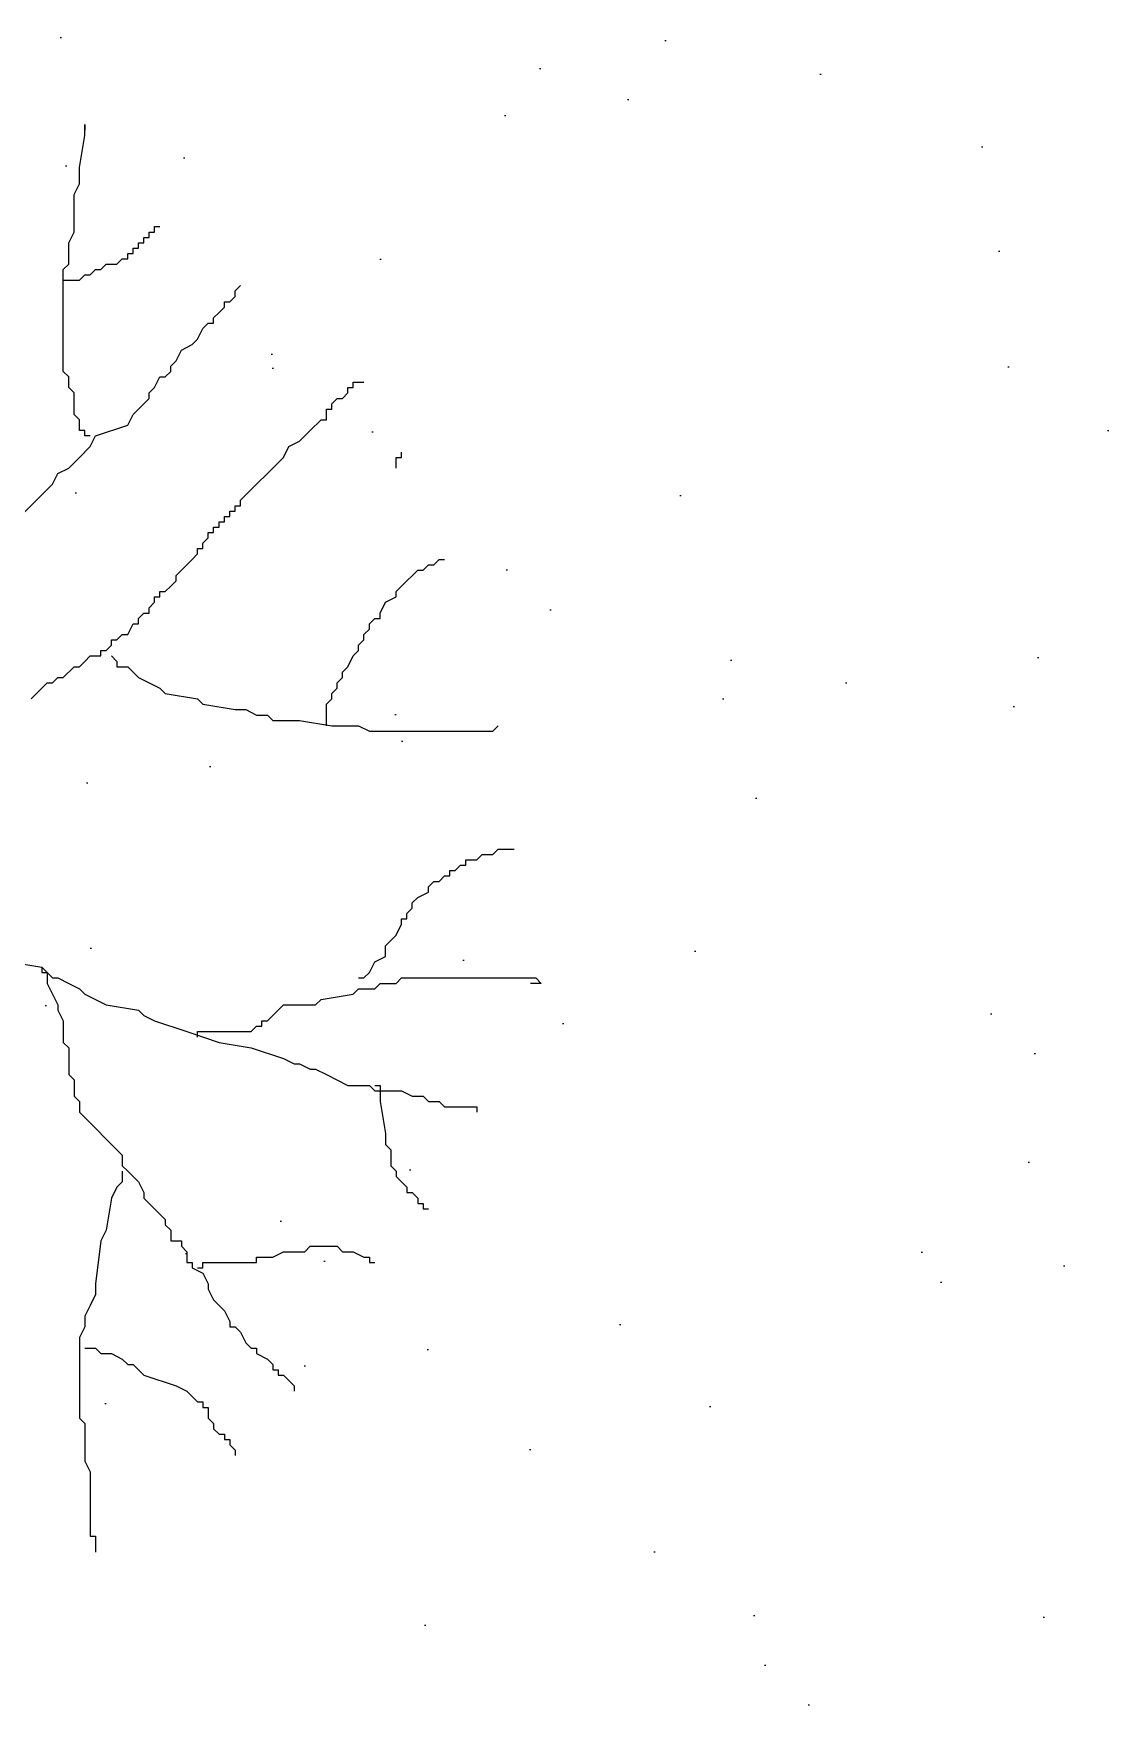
# Model space of a CAD drawing. Header units: millimetres. Extents: x 19.4 to 36.1, y 0 to 11.7.
# Drawn here: x 23.463 to 24.298, y 2.433 to 3.744 of the extents above; entities that cross this region are included whole.
import ezdxf

# ---------------------------------------------------------------- set-up
doc = ezdxf.new("R2010")
doc.units = ezdxf.units.MM
doc.header["$MEASUREMENT"] = 0
doc.layers.add('2', color=104, linetype='Continuous', lineweight=5)
doc.layers.add('TREE M 1 150', color=7, linetype='Continuous', lineweight=9, true_color=0xa1acc9, transparency=0.7)

# ---------------------------------------------------------------- blocks, each defined once
blk = doc.blocks.new('ARP')
at = {"layer": 'TREE M 1 150', "ltscale": 0.1}
for p, q in [((2230.0317, 708.142), (2230.0317, 708.1593)), ((2230.0317, 708.1593), (2230.0317, 708.1506)), ((2230.0231, 708.0901), (2230.0317, 708.142)), ((2230.0231, 708.0641), (2230.0231, 708.0901)), ((2230.0144, 708.0468), (2230.0231, 708.0641)), ((2230.0144, 707.9862), (2230.0144, 708.0468)), ((2230.1443, 707.9862), (2230.1443, 707.9949)), ((2230.1443, 707.9949), (2230.1529, 707.9949)), ((2230.0058, 707.9689), (2230.0144, 707.9862)), ((2230.0058, 707.9343), (2230.0058, 707.9689)), ((2230.1183, 707.9603), (2230.1183, 707.9689)), ((2230.1183, 707.9689), (2230.127, 707.9689)), ((2230.127, 707.9689), (2230.127, 707.9776)), ((2230.127, 707.9776), (2230.1356, 707.9776)), ((2230.1356, 707.9776), (2230.1356, 707.9862)), ((2230.1356, 707.9862), (2230.1443, 707.9862)), ((2230.0837, 707.9343), (2230.0923, 707.943)), ((2230.0923, 707.943), (2230.101, 707.943)), ((2230.101, 707.943), (2230.101, 707.9516)), ((2230.101, 707.9516), (2230.1097, 707.9516)), ((2230.1097, 707.9516), (2230.1097, 707.9603)), ((2230.1097, 707.9603), (2230.1183, 707.9603)), ((2229.9971, 707.9257), (2230.0058, 707.9343)), ((2229.9971, 707.7613), (2229.9971, 707.9257)), ((2230.0231, 707.9084), (2230.0317, 707.917)), ((2230.0317, 707.917), (2230.0404, 707.917)), ((2230.0404, 707.917), (2230.0491, 707.9257)), ((2230.0491, 707.9257), (2230.0577, 707.9257)), ((2230.0577, 707.9257), (2230.0664, 707.9343)), ((2230.0664, 707.9343), (2230.0837, 707.9343)), ((2229.9971, 707.8997), (2229.9971, 707.9084)), ((2229.9971, 707.9084), (2230.0231, 707.9084)), ((2230.2655, 707.8738), (2230.2741, 707.8824)), ((2230.2741, 707.8911), (2230.2828, 707.8997)), ((2230.2741, 707.8824), (2230.2741, 707.8911)), ((2230.2395, 707.8478), (2230.2482, 707.8565)), ((2230.2482, 707.8565), (2230.2568, 707.8651)), ((2230.2568, 707.8651), (2230.2568, 707.8738)), ((2230.2568, 707.8738), (2230.2655, 707.8738)), ((2230.2135, 707.8132), (2230.2222, 707.8305)), ((2230.2222, 707.8305), (2230.2309, 707.8392)), ((2230.2309, 707.8392), (2230.2395, 707.8392)), ((2230.2395, 707.8392), (2230.2395, 707.8478)), ((2230.1876, 707.7959), (2230.2049, 707.8046)), ((2230.2049, 707.8046), (2230.2135, 707.8132)), ((2230.1703, 707.77), (2230.1789, 707.7786)), ((2230.1789, 707.7786), (2230.1876, 707.7959)), ((2230.0058, 707.7527), (2229.9971, 707.7613)), ((2230.0058, 707.7354), (2230.0058, 707.7527)), ((2230.1443, 707.7354), (2230.1529, 707.7527)), ((2230.1529, 707.7527), (2230.1616, 707.7527)), ((2230.1616, 707.7527), (2230.1703, 707.7613)), ((2230.1703, 707.7613), (2230.1703, 707.77)), ((2230.0144, 707.7267), (2230.0058, 707.7354)), ((2230.0144, 707.6921), (2230.0144, 707.7267)), ((2230.1356, 707.7267), (2230.1443, 707.7354)), ((2230.1356, 707.718), (2230.1356, 707.7267)), ((2230.4473, 707.718), (2230.456, 707.7267)), ((2230.456, 707.7267), (2230.456, 707.7354)), ((2230.456, 707.7354), (2230.4646, 707.7354)), ((2230.4646, 707.7354), (2230.4646, 707.744)), ((2230.4646, 707.744), (2230.4819, 707.744)), ((2230.0231, 707.6834), (2230.0144, 707.6921)), ((2230.101, 707.6748), (2230.1097, 707.6921)), ((2230.1097, 707.6921), (2230.1183, 707.7007)), ((2230.1183, 707.7007), (2230.127, 707.7094)), ((2230.127, 707.7094), (2230.1356, 707.718)), ((2230.4213, 707.6834), (2230.4213, 707.7007)), ((2230.4213, 707.7007), (2230.43, 707.7007)), ((2230.43, 707.7094), (2230.4386, 707.718)), ((2230.43, 707.7007), (2230.43, 707.7094)), ((2230.4386, 707.718), (2230.4473, 707.718)), ((2230.0231, 707.6661), (2230.0231, 707.6834)), ((2230.0317, 707.6661), (2230.0231, 707.6661)), ((2230.0317, 707.6575), (2230.0317, 707.6661)), ((2230.0491, 707.6575), (2230.101, 707.6748)), ((2230.3867, 707.6575), (2230.3954, 707.6661)), ((2230.3954, 707.6661), (2230.4127, 707.6834)), ((2230.4127, 707.6834), (2230.4213, 707.6834)), ((2230.0231, 707.6229), (2230.0404, 707.6402)), ((2230.0404, 707.6575), (2230.0317, 707.6575)), ((2230.0404, 707.6402), (2230.0491, 707.6575)), ((2230.3521, 707.6229), (2230.3607, 707.6402)), ((2230.3607, 707.6402), (2230.378, 707.6488)), ((2230.378, 707.6488), (2230.3867, 707.6575)), ((2230.0058, 707.6056), (2230.0231, 707.6229)), ((2230.3261, 707.5969), (2230.3434, 707.6142)), ((2230.3434, 707.6142), (2230.3521, 707.6229)), ((2230.5339, 707.6056), (2230.5339, 707.6229)), ((2230.5339, 707.6229), (2230.5425, 707.6229)), ((2230.5425, 707.6229), (2230.5425, 707.6315)), ((2229.9798, 707.5796), (2229.9884, 707.5969)), ((2229.9884, 707.5969), (2230.0058, 707.6056)), ((2230.3088, 707.5796), (2230.3261, 707.5969)), ((2229.9278, 707.5277), (2229.9625, 707.5623)), ((2229.9625, 707.5623), (2229.9798, 707.5796)), ((2230.2828, 707.5537), (2230.3001, 707.571)), ((2230.3001, 707.571), (2230.3088, 707.5796)), ((2230.2568, 707.5191), (2230.2568, 707.5277)), ((2230.2568, 707.5277), (2230.2655, 707.5277)), ((2230.2655, 707.5277), (2230.2655, 707.5364)), ((2230.2655, 707.5364), (2230.2741, 707.5364)), ((2230.2741, 707.5364), (2230.2741, 707.545)), ((2230.2741, 707.545), (2230.2828, 707.545)), ((2230.2828, 707.545), (2230.2828, 707.5537)), ((2230.2309, 707.4931), (2230.2309, 707.5018)), ((2230.2309, 707.5018), (2230.2395, 707.5018)), ((2230.2395, 707.5018), (2230.2395, 707.5104)), ((2230.2395, 707.5104), (2230.2482, 707.5104)), ((2230.2482, 707.5104), (2230.2482, 707.5191)), ((2230.2482, 707.5191), (2230.2568, 707.5191)), ((2230.2135, 707.4672), (2230.2135, 707.4758)), ((2230.2135, 707.4758), (2230.2222, 707.4758)), ((2230.2222, 707.4845), (2230.2309, 707.4931)), ((2230.2222, 707.4758), (2230.2222, 707.4845)), ((2230.1876, 707.4412), (2230.1962, 707.4498)), ((2230.1962, 707.4498), (2230.2049, 707.4585)), ((2230.2049, 707.4585), (2230.2135, 707.4672)), ((2230.5772, 707.4412), (2230.5858, 707.4498)), ((2230.5858, 707.4498), (2230.5945, 707.4498)), ((2230.5945, 707.4498), (2230.6031, 707.4585)), ((2230.6031, 707.4585), (2230.6118, 707.4585)), ((2230.1703, 707.4152), (2230.1789, 707.4239)), ((2230.1789, 707.4325), (2230.1876, 707.4412)), ((2230.1789, 707.4239), (2230.1789, 707.4325)), ((2230.5425, 707.4152), (2230.5685, 707.4412)), ((2230.5685, 707.4412), (2230.5772, 707.4412)), ((2230.1443, 707.3893), (2230.1443, 707.3979)), ((2230.1443, 707.3979), (2230.1529, 707.3979)), ((2230.1529, 707.3979), (2230.1529, 707.4066)), ((2230.1529, 707.4066), (2230.1616, 707.4066)), ((2230.1616, 707.4066), (2230.1703, 707.4152)), ((2230.5166, 707.3893), (2230.5339, 707.3979)), ((2230.5339, 707.4066), (2230.5425, 707.4152)), ((2230.5339, 707.3979), (2230.5339, 707.4066)), ((2230.1183, 707.3633), (2230.127, 707.372)), ((2230.127, 707.372), (2230.1356, 707.372)), ((2230.1356, 707.3806), (2230.1443, 707.3893)), ((2230.1356, 707.372), (2230.1356, 707.3806)), ((2230.5079, 707.372), (2230.5166, 707.3893)), ((2230.5079, 707.3633), (2230.5079, 707.372)), ((2230.0837, 707.3287), (2230.0923, 707.3374)), ((2230.0923, 707.3374), (2230.101, 707.3374)), ((2230.101, 707.3374), (2230.1097, 707.3547)), ((2230.1097, 707.3547), (2230.1183, 707.3547)), ((2230.1183, 707.3547), (2230.1183, 707.3633)), ((2230.4819, 707.3374), (2230.4906, 707.346)), ((2230.4819, 707.3287), (2230.4819, 707.3374)), ((2230.4906, 707.3547), (2230.4992, 707.3633)), ((2230.4906, 707.346), (2230.4906, 707.3547)), ((2230.4992, 707.3633), (2230.5079, 707.3633)), ((2230.0577, 707.3028), (2230.0577, 707.3114)), ((2230.0577, 707.3114), (2230.0664, 707.3114)), ((2230.0664, 707.3114), (2230.075, 707.3201)), ((2230.075, 707.3201), (2230.075, 707.3287)), ((2230.075, 707.3287), (2230.0837, 707.3287)), ((2230.4646, 707.3028), (2230.4733, 707.3114)), ((2230.4733, 707.3201), (2230.4819, 707.3287)), ((2230.4733, 707.3114), (2230.4733, 707.3201)), ((2229.9971, 707.2682), (2230.0144, 707.2855)), ((2230.0144, 707.2855), (2230.0231, 707.2855)), ((2230.0231, 707.2855), (2230.0317, 707.2941)), ((2230.0317, 707.2941), (2230.0404, 707.3028)), ((2230.0404, 707.3028), (2230.0577, 707.3028)), ((2230.075, 707.3028), (2230.0837, 707.2941)), ((2230.0837, 707.2941), (2230.0837, 707.2855)), ((2230.0837, 707.2855), (2230.101, 707.2855)), ((2230.101, 707.2855), (2230.1183, 707.2682)), ((2230.4473, 707.2768), (2230.456, 707.2855)), ((2230.456, 707.2855), (2230.4646, 707.3028)), ((2229.9625, 707.2509), (2229.9711, 707.2595)), ((2229.9711, 707.2595), (2229.9798, 707.2595)), ((2229.9798, 707.2595), (2229.9884, 707.2682)), ((2229.9884, 707.2682), (2229.9971, 707.2682)), ((2230.1183, 707.2682), (2230.1356, 707.2595)), ((2230.1356, 707.2595), (2230.1529, 707.2509)), ((2230.4386, 707.2595), (2230.4473, 707.2682)), ((2230.4386, 707.2509), (2230.4386, 707.2595)), ((2230.4473, 707.2682), (2230.4473, 707.2768)), ((2229.9452, 707.2336), (2229.9538, 707.2422)), ((2229.9538, 707.2422), (2229.9625, 707.2509)), ((2230.1529, 707.2509), (2230.1616, 707.2422)), ((2230.1616, 707.2422), (2230.2135, 707.2336)), ((2230.2135, 707.2336), (2230.2222, 707.2249)), ((2230.4213, 707.2249), (2230.43, 707.2336)), ((2230.43, 707.2422), (2230.4386, 707.2509)), ((2230.43, 707.2336), (2230.43, 707.2422)), ((2230.2222, 707.2249), (2230.2741, 707.2163)), ((2230.2741, 707.2163), (2230.2915, 707.2163)), ((2230.2915, 707.2163), (2230.3088, 707.2076)), ((2230.3088, 707.2076), (2230.3261, 707.2076)), ((2230.3261, 707.2076), (2230.3347, 707.199)), ((2230.4213, 707.1903), (2230.4213, 707.2249)), ((2230.3347, 707.199), (2230.378, 707.199)), ((2230.378, 707.199), (2230.43, 707.1903)), ((2230.43, 707.1903), (2230.4733, 707.1903)), ((2230.4733, 707.1903), (2230.4906, 707.1816)), ((2230.4906, 707.1816), (2230.6897, 707.1816)), ((2230.6897, 707.1816), (2230.6984, 707.1903)), ((2230.6637, 706.974), (2230.6724, 706.9827)), ((2230.6724, 706.9827), (2230.6897, 706.9827)), ((2230.6897, 706.9827), (2230.6984, 706.9913)), ((2230.6984, 706.9913), (2230.7243, 706.9913)), ((2230.6204, 706.9481), (2230.6204, 706.9567)), ((2230.6204, 706.9567), (2230.6291, 706.9567)), ((2230.6291, 706.9567), (2230.6378, 706.9654)), ((2230.6378, 706.9654), (2230.6464, 706.9654)), ((2230.6464, 706.9654), (2230.6464, 706.974)), ((2230.6464, 706.974), (2230.6637, 706.974)), ((2230.5858, 706.9307), (2230.5945, 706.9394)), ((2230.5858, 706.9221), (2230.5858, 706.9307)), ((2230.5945, 706.9394), (2230.6031, 706.9394)), ((2230.6031, 706.9394), (2230.6118, 706.9481)), ((2230.6118, 706.9481), (2230.6204, 706.9481)), ((2230.5598, 706.9048), (2230.5685, 706.9134)), ((2230.5598, 706.8961), (2230.5598, 706.9048)), ((2230.5685, 706.9134), (2230.5858, 706.9221)), ((2230.5425, 706.8702), (2230.5425, 706.8788)), ((2230.5425, 706.8788), (2230.5512, 706.8788)), ((2230.5512, 706.8875), (2230.5598, 706.8961)), ((2230.5512, 706.8788), (2230.5512, 706.8875)), ((2230.5252, 706.8442), (2230.5339, 706.8529)), ((2230.5339, 706.8529), (2230.5425, 706.8702)), ((2230.5166, 706.8356), (2230.5252, 706.8442)), ((2230.5166, 706.8183), (2230.5166, 706.8356)), ((2229.9105, 706.8096), (2229.9625, 706.801)), ((2229.9625, 706.801), (2229.9625, 706.7923)), ((2229.9625, 706.801), (2229.9798, 706.7837)), ((2229.9625, 706.7923), (2229.9711, 706.7923)), ((2229.9711, 706.7923), (2229.9711, 706.775)), ((2230.4819, 706.7837), (2230.4906, 706.7923)), ((2230.4906, 706.7923), (2230.4992, 706.8096)), ((2230.4992, 706.8096), (2230.5166, 706.8183)), ((2229.9711, 706.775), (2229.9798, 706.7577)), ((2229.9798, 706.7837), (2229.9884, 706.7837)), ((2229.9884, 706.7837), (2230.0058, 706.775)), ((2230.0058, 706.775), (2230.0231, 706.7664)), ((2230.0231, 706.7664), (2230.0317, 706.7577)), ((2230.4646, 706.7577), (2230.4733, 706.7664)), ((2230.4733, 706.7837), (2230.4819, 706.7837)), ((2230.4733, 706.7664), (2230.4992, 706.7664)), ((2230.4992, 706.7664), (2230.5079, 706.775)), ((2230.5079, 706.775), (2230.5339, 706.775)), ((2230.5339, 706.775), (2230.5425, 706.7837)), ((2230.5425, 706.7837), (2230.759, 706.7837)), ((2230.7676, 706.775), (2230.7503, 706.775)), ((2230.759, 706.7837), (2230.7676, 706.775)), ((2229.9798, 706.7577), (2229.9884, 706.7404)), ((2229.9884, 706.7404), (2229.9884, 706.7318)), ((2230.0317, 706.7577), (2230.0491, 706.7491)), ((2230.0491, 706.7491), (2230.0664, 706.7404)), ((2230.0664, 706.7404), (2230.1183, 706.7318)), ((2230.3347, 706.7231), (2230.3521, 706.7404)), ((2230.3521, 706.7404), (2230.404, 706.7404)), ((2230.404, 706.7404), (2230.4127, 706.7491)), ((2230.4127, 706.7491), (2230.4646, 706.7577)), ((2229.9884, 706.7318), (2229.9971, 706.7145)), ((2229.9971, 706.7145), (2229.9971, 706.6799)), ((2230.1183, 706.7318), (2230.127, 706.7231)), ((2230.127, 706.7231), (2230.1443, 706.7145)), ((2230.1443, 706.7145), (2230.1962, 706.6972)), ((2230.3174, 706.7058), (2230.3174, 706.7145)), ((2230.3174, 706.7145), (2230.3261, 706.7145)), ((2230.3261, 706.7145), (2230.3347, 706.7231)), ((2230.1962, 706.6972), (2230.2482, 706.6799)), ((2230.2135, 706.6885), (2230.2135, 706.6972)), ((2230.2135, 706.6972), (2230.3001, 706.6972)), ((2230.3001, 706.6972), (2230.3088, 706.7058)), ((2230.3088, 706.7058), (2230.3174, 706.7058)), ((2229.9971, 706.6799), (2230.0058, 706.6712)), ((2230.0058, 706.6712), (2230.0058, 706.6279)), ((2230.2482, 706.6799), (2230.3001, 706.6712)), ((2230.3001, 706.6712), (2230.3521, 706.6539)), ((2230.3521, 706.6539), (2230.3694, 706.6452)), ((2230.3694, 706.6452), (2230.378, 706.6452)), ((2230.378, 706.6452), (2230.3954, 706.6366)), ((2230.3954, 706.6366), (2230.404, 706.6366)), ((2230.404, 706.6366), (2230.4213, 706.6279)), ((2230.0058, 706.6279), (2230.0144, 706.6193)), ((2230.0144, 706.6193), (2230.0144, 706.5933)), ((2230.4213, 706.6279), (2230.456, 706.6106)), ((2230.456, 706.6106), (2230.4906, 706.6106)), ((2230.4906, 706.6106), (2230.4992, 706.602)), ((2230.4992, 706.6106), (2230.5079, 706.6106)), ((2230.4992, 706.602), (2230.5425, 706.602)), ((2230.5079, 706.6106), (2230.5079, 706.5847)), ((2230.5425, 706.602), (2230.5598, 706.5933)), ((2230.0144, 706.5933), (2230.0231, 706.5847)), ((2230.0231, 706.5847), (2230.0231, 706.5674)), ((2230.5079, 706.5847), (2230.5166, 706.5328)), ((2230.5598, 706.5933), (2230.5772, 706.5933)), ((2230.5772, 706.5933), (2230.5858, 706.5847)), ((2230.5858, 706.5847), (2230.6031, 706.5847)), ((2230.6031, 706.5847), (2230.6118, 706.576)), ((2230.6118, 706.576), (2230.6637, 706.576)), ((2230.6637, 706.576), (2230.6637, 706.5674)), ((2230.0231, 706.5674), (2230.0317, 706.5587)), ((2230.0317, 706.5587), (2230.0837, 706.5068)), ((2230.5166, 706.5328), (2230.5166, 706.5155)), ((2230.0837, 706.5068), (2230.0923, 706.4982)), ((2230.0923, 706.4982), (2230.0923, 706.4809)), ((2230.5166, 706.5155), (2230.5252, 706.5068)), ((2230.5252, 706.5068), (2230.5252, 706.4809)), ((2230.0923, 706.4809), (2230.101, 706.4722)), ((2230.0923, 706.4722), (2230.0923, 706.4549)), ((2230.101, 706.4722), (2230.1097, 706.4636)), ((2230.5252, 706.4809), (2230.5339, 706.4722)), ((2230.5339, 706.4722), (2230.5339, 706.4636)), ((2230.0837, 706.4463), (2230.075, 706.429)), ((2230.0923, 706.4549), (2230.0837, 706.4463)), ((2230.1097, 706.4636), (2230.1183, 706.4549)), ((2230.1183, 706.4549), (2230.127, 706.4376)), ((2230.127, 706.4376), (2230.127, 706.429)), ((2230.5339, 706.4636), (2230.5512, 706.4463)), ((2230.5512, 706.4463), (2230.5512, 706.4376)), ((2230.5512, 706.4376), (2230.5598, 706.4376)), ((2230.5598, 706.4376), (2230.5685, 706.429)), ((2230.075, 706.429), (2230.0664, 706.377)), ((2230.127, 706.429), (2230.1356, 706.4203)), ((2230.1356, 706.4203), (2230.1529, 706.403)), ((2230.5685, 706.429), (2230.5685, 706.4203)), ((2230.5685, 706.4203), (2230.5772, 706.4203)), ((2230.5772, 706.4203), (2230.5772, 706.4117)), ((2230.5772, 706.4117), (2230.5858, 706.4117)), ((2230.1529, 706.403), (2230.1616, 706.3943)), ((2230.1616, 706.3943), (2230.1616, 706.3857)), ((2230.1616, 706.3857), (2230.1703, 706.377)), ((2230.0577, 706.3597), (2230.0491, 706.2905)), ((2230.0664, 706.377), (2230.0577, 706.3597)), ((2230.1703, 706.377), (2230.1703, 706.3597)), ((2230.1703, 706.3597), (2230.1876, 706.3597)), ((2230.1876, 706.3597), (2230.1876, 706.3511)), ((2230.1876, 706.3511), (2230.1962, 706.3424)), ((2230.1962, 706.3424), (2230.1962, 706.3251)), ((2230.3088, 706.3251), (2230.3088, 706.3338)), ((2230.3088, 706.3338), (2230.3347, 706.3338)), ((2230.3347, 706.3338), (2230.3521, 706.3424)), ((2230.3521, 706.3424), (2230.3867, 706.3424)), ((2230.3867, 706.3424), (2230.3954, 706.3511)), ((2230.3954, 706.3511), (2230.4386, 706.3511)), ((2230.4386, 706.3511), (2230.4473, 706.3424)), ((2230.4473, 706.3424), (2230.4646, 706.3424)), ((2230.4646, 706.3424), (2230.4819, 706.3338)), ((2230.4819, 706.3338), (2230.4906, 706.3338)), ((2230.4906, 706.3338), (2230.4906, 706.3251)), ((2230.1962, 706.3251), (2230.2049, 706.3251)), ((2230.2049, 706.3251), (2230.2049, 706.3165)), ((2230.2049, 706.3165), (2230.2222, 706.3078)), ((2230.2135, 706.3165), (2230.2222, 706.3165)), ((2230.2222, 706.3165), (2230.2222, 706.3251)), ((2230.2222, 706.3251), (2230.3088, 706.3251)), ((2230.2222, 706.3078), (2230.2309, 706.2905)), ((2230.4906, 706.3251), (2230.4992, 706.3251)), ((2230.0491, 706.2905), (2230.0491, 706.2732)), ((2230.2309, 706.2905), (2230.2309, 706.2819)), ((2230.2309, 706.2819), (2230.2395, 706.2646)), ((2230.0404, 706.2559), (2230.0317, 706.2386)), ((2230.0491, 706.2732), (2230.0404, 706.2559)), ((2230.2395, 706.2646), (2230.2482, 706.2559)), ((2230.2482, 706.2559), (2230.2568, 706.2473)), ((2230.2568, 706.2473), (2230.2655, 706.23)), ((2230.0317, 706.2213), (2230.0231, 706.204)), ((2230.0317, 706.2386), (2230.0317, 706.2213)), ((2230.2655, 706.23), (2230.2655, 706.2213)), ((2230.2655, 706.2213), (2230.2741, 706.2213)), ((2230.2741, 706.2213), (2230.2828, 706.2127)), ((2230.0231, 706.204), (2230.0231, 706.0742)), ((2230.2828, 706.2127), (2230.2915, 706.1954)), ((2230.2915, 706.1954), (2230.3001, 706.1867)), ((2230.0317, 706.1867), (2230.0491, 706.1867)), ((2230.0491, 706.1867), (2230.0577, 706.1781)), ((2230.0577, 706.1781), (2230.075, 706.1781)), ((2230.075, 706.1781), (2230.0923, 706.1694)), ((2230.0923, 706.1694), (2230.101, 706.1608)), ((2230.3001, 706.1867), (2230.3088, 706.1867)), ((2230.3088, 706.1867), (2230.3088, 706.1781)), ((2230.3088, 706.1781), (2230.3261, 706.1694)), ((2230.3261, 706.1694), (2230.3347, 706.1608)), ((2230.101, 706.1608), (2230.1097, 706.1608)), ((2230.1097, 706.1608), (2230.127, 706.1435)), ((2230.127, 706.1435), (2230.1789, 706.1261)), ((2230.3347, 706.1608), (2230.3347, 706.1521)), ((2230.3347, 706.1521), (2230.3434, 706.1521)), ((2230.3434, 706.1521), (2230.3434, 706.1435)), ((2230.3434, 706.1435), (2230.3521, 706.1435)), ((2230.3521, 706.1435), (2230.3607, 706.1348)), ((2230.1789, 706.1261), (2230.1962, 706.1175)), ((2230.1962, 706.1175), (2230.2135, 706.1002)), ((2230.3607, 706.1348), (2230.3694, 706.1261)), ((2230.3694, 706.1261), (2230.3694, 706.1175)), ((2230.2135, 706.1002), (2230.2222, 706.1002)), ((2230.2222, 706.1002), (2230.2222, 706.0915)), ((2230.2222, 706.0915), (2230.2309, 706.0915)), ((2230.2309, 706.0915), (2230.2309, 706.0742)), ((2230.0231, 706.0742), (2230.0317, 706.0656)), ((2230.0317, 706.0656), (2230.0317, 706.005)), ((2230.2309, 706.0742), (2230.2395, 706.0656)), ((2230.2395, 706.0656), (2230.2395, 706.0569)), ((2230.2395, 706.0569), (2230.2482, 706.0483)), ((2230.2482, 706.0483), (2230.2568, 706.0483)), ((2230.2568, 706.0483), (2230.2568, 706.0396)), ((2230.2568, 706.0396), (2230.2655, 706.0396)), ((2230.2655, 706.0396), (2230.2655, 706.031)), ((2230.2655, 706.031), (2230.2741, 706.0223)), ((2230.0317, 706.005), (2230.0404, 705.9877)), ((2230.2741, 706.0223), (2230.2741, 706.0137)), ((2230.0404, 705.9877), (2230.0404, 705.8839)), ((2230.0404, 705.8839), (2230.0491, 705.8839)), ((2230.0491, 705.8839), (2230.0491, 705.8579))]:
    blk.add_line(p, q, dxfattribs=at)

msp = doc.modelspace()

# ---------------------------------------------------------------- hatches: boundary and pattern name
at = {"layer": 'TREE M 1 150', "ltscale": 0.8}
h = msp.add_hatch(dxfattribs=at)
h.set_pattern_fill('AR-SAND', color=256, scale=0.007217, style=0, double=1)
h.set_pattern_definition([(37.5, (-525.2875, -171.13314), (-0.01154768, 0.35321733), [0, -0.27864009, 0, -0.31163694, 0, -0.29788825]), (7.5, (-525.2875, -171.13314), (0.3244281, 0.5173441), [0, -0.150319, 0, -0.25114271, 0, -0.09624082]), (327.5, (-525.51297, -171.13314), (0.5708718, 0.00103724), [0, -0.09165792, 0, -0.32996852, 0, -0.43079224]), (317.5, (-525.51297, -171.13314), (0.55107086, 0.16089164), [0, -0.04582896, 0, -0.2163127, 0, -0.2474764])])
h.paths.add_polyline_path([(21.7443, 1.5565), (24.2979, 1.5565), (24.2979, 3.9797), (21.7466, 3.9797)])

# ---------------------------------------------------------------- block references
at = {"layer": '2', "xscale": 0.4811439556206439, "yscale": 0.4811439556206439, "zscale": 0.4811439556206439}
msp.add_blockref('ARP', (-1049.4639, -337.0533), dxfattribs=at)

doc.saveas('drawing.dxf')
